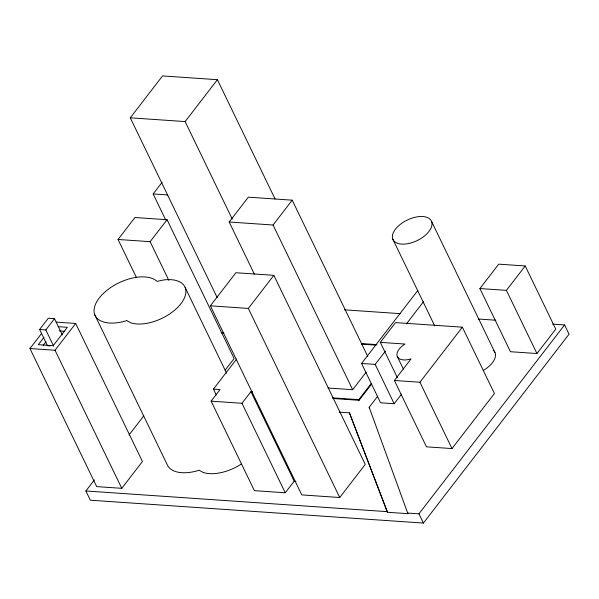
<?xml version="1.0" encoding="UTF-8"?>
<svg xmlns="http://www.w3.org/2000/svg" width="599" height="599" viewBox="0 0 599 599"><rect width="100%" height="100%" fill="white"/><g stroke="black" fill="none" stroke-linecap="round" stroke-linejoin="round"><path stroke-width="0.9" d="M217.205 297.628L130.275 117.808L162.561 75.931L217.407 79.697L275.091 199.01M130.275 117.808L185.121 121.575L217.407 79.697M50.121 345.9L47.456 345.72L39.616 329.495L48.294 318.241L54.502 318.668L62.341 334.893M56.179 322.127L75.684 323.46L142.435 461.529L121.777 488.327L96.694 486.605L29.95 348.536L41.675 333.329M39.616 329.495L45.824 329.922L54.502 318.668M136.332 277.322L118.033 239.473L134.962 217.519L167.054 219.721L234.142 358.509L225.119 370.219M165.751 220.013L153.142 193.941L162.172 182.231M43.944 337.327L38.269 344.695L53.169 345.713L67.365 327.301L58.051 326.665M43.188 345.316L46.033 341.632M29.95 348.536L55.026 350.258L75.684 323.46M118.033 239.473L150.124 241.674L167.054 219.721M254.358 274.095L229.177 222.004L248.33 197.161L292.215 200.171L367.764 356.45M210.369 305.819L235.886 272.725L273.848 275.33L365.255 464.412L339.738 497.514L301.776 494.901L210.369 305.819L248.33 308.425L273.848 275.33M229.177 222.004L273.062 225.014L292.215 200.171M552.518 324.111L564.587 324.943L569.05 334.175L423.411 523.069L90.337 500.202L85.874 490.97L94.395 479.919M129.055 434.964L143.827 415.803M216.261 394.973L213.431 389.118L236.642 359.011M295.951 481.311L294.184 481.184L285.251 492.775L254.395 490.656L211.133 401.165L220.065 389.575L213.431 389.118M211.133 401.165L241.981 403.284L250.921 391.694L252.688 391.813M401.577 394.149L394.187 403.733L380.567 402.798L361.549 363.458L417.817 290.47M380.29 342.358L395.527 322.599L462.368 327.189L494.43 393.513L451.99 448.569L426.466 446.817L394.397 380.485L411.079 358.853A15.334 8.191 -25.8 0 1 397.264 356.435A15.334 8.191 -25.8 0 1 405.021 344.051L380.29 342.358L397.339 377.617M327.982 388.002L352.669 389.694L366.191 372.159M361.549 363.458L375.169 364.394L385.404 351.119M406.436 323.842L423.486 301.731M332.647 397.871L358.794 399.668L371.35 383.382M332.954 398.492L359.093 400.289L371.65 384.004M339.161 412.142L349.427 412.846L387.463 512.272L407.904 513.68L369.171 407.29L377.722 396.201M479.896 288.546L498.705 264.152L525.218 265.971L555.752 329.143L536.944 353.537L510.438 351.718L479.896 288.546L506.41 290.365L525.218 265.971M394.397 380.485L419.921 382.237L462.368 327.189M407.904 513.68L407.605 513.058L418.941 513.837L564.587 324.943M153.142 193.941L167.817 194.945M344.492 309.833L400.514 313.674M478.272 319.012L495.905 320.225M221.158 332.789L223.906 332.977M361.961 343.586L376.808 344.605M361.332 344.148L376.187 345.166M59.204 330.91L64.789 331.292M85.874 490.97L387.164 511.651M506.41 290.365L536.944 353.537M431.55 221.383A21.317 11.388 -25.8 0 1 406.264 243.928A21.317 11.388 -25.8 0 1 398.784 225.636A21.317 11.388 -25.8 0 1 431.55 221.383L495.006 352.654M392.854 239.248L434.754 325.923M419.921 382.237L451.99 448.569M397.264 356.435L403.352 369.029M375.169 364.394L394.187 403.733M369.171 407.29L369.471 407.912M418.941 513.837L423.411 523.069M358.794 399.668L359.093 400.289M273.062 225.014L352.669 389.694M349.427 412.846L387.463 512.272M185.121 121.575L232.24 219.047M248.33 308.425L339.738 497.514M250.921 391.694L294.184 481.184M241.981 403.284L285.251 492.775M185.151 287.483L226.609 373.237M150.124 241.674L168.828 280.369M94.837 314.924L167.181 464.577A35.655 19.056 -25.8 0 0 198.142 470.559L199.063 470.208L202.979 472.386A34.24 18.299 -25.8 0 0 241.165 464.15M45.824 329.922L53.663 346.147M55.026 350.258L121.777 488.327M493.232 350.228A21.317 11.388 -25.8 0 1 483.281 370.437M126.718 320.562L125.797 320.907A35.655 19.056 -25.8 0 1 99.209 298.062A35.655 19.056 -25.8 0 1 156.586 280.983L156.901 281.41L163.609 279.965A34.24 18.299 -25.8 0 1 180.958 303.671A34.24 18.299 -25.8 0 1 130.634 322.734L126.718 320.562"/></g></svg>
